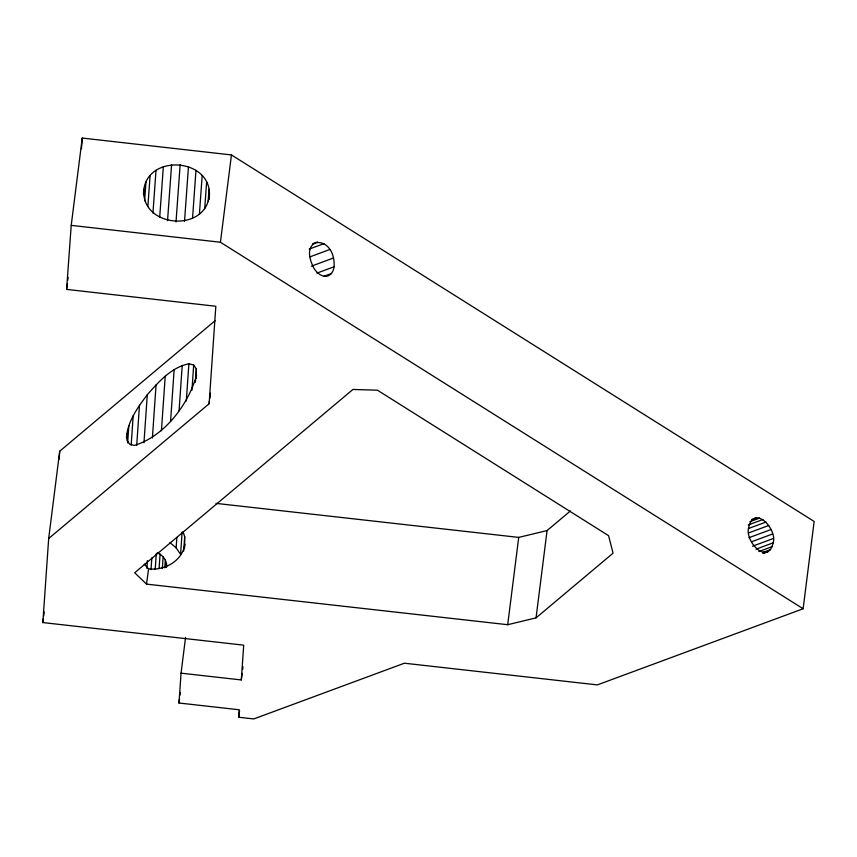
<?xml version="1.0" encoding="UTF-8"?>
<svg xmlns="http://www.w3.org/2000/svg" width="857" height="857" viewBox="0 0 857 857"><rect width="100%" height="100%" fill="white"/><g stroke="black" fill="none" stroke-linecap="round" stroke-linejoin="round"><path stroke-width="1.29" d="M334.101 266.763C335.826 233.65 296.233 234.775 314.176 268.691A17.911 11.334 69.7 0 0 326.335 276.34C331.038 275.75 333.566 271.069 334.101 266.763L316.961 273.104M773.196 542.824C777.46 529.101 754.16 504.066 748.697 527.419C744.422 541.142 767.722 566.177 773.196 542.824L756.056 549.166M185.562 637.458L181.052 673.173L241.31 679.944L243.72 645.15L42.85 622.568L48.678 538.517L59.711 451.211L215.043 320.743M59.154 459.223L59.711 451.211M126.45 437.938C127.511 421.494 137.752 407.461 147.286 394.702C158.716 381.943 171.271 367.246 188.883 363.797L193.693 365.018L196.317 368.928L196.392 377.926M127.639 442.876L128.839 425.597M131.164 445.201L133.189 415.827M136.713 445.308L139.487 405.286M143.965 442.78L147.286 394.702M152.385 438.013L156.07 384.793M146.879 568.405L147.425 560.553M151.014 569.701L151.828 557.928M155.203 569.337L156.285 553.633M159.081 568.555L160.077 554.158L157.302 552.786M170.564 421.494L174.153 369.603M162.316 568.523L163.13 556.75L160.077 554.158M164.769 567.784L165.315 559.932L163.13 556.75M166.226 567.409L166.494 563.477L165.315 559.932M179.081 410.599L182.22 365.371M182.123 532.101L180.581 554.34L176.135 547.88L176.853 537.414M186.301 401.044L188.883 363.797M191.936 390.289L193.693 365.018M183.698 551.083L184.694 536.686L183.098 531.886M195.396 382.233L196.317 368.928M184.609 548.084L184.694 536.686M48.678 538.517L209.119 403.754L215.825 306.26L66.61 289.387L71.217 225.37L82.251 138.063L231.454 154.935L814.15 521.452L803.127 608.749L597.372 684.893L404.386 663.211L253.801 718.937L238.739 717.245L239.253 709.778L178.984 703.008L181.052 673.173M161.416 430.814L165.23 376.234M81.479 148.732L82.251 138.063M143.537 194.646C142.862 151.828 215.793 157.045 209.012 199.36M144.619 200.774L145.958 182.091M147.875 206.301L150.093 175.621M152.942 213.018L156.017 170.329M159.702 217.271L163.344 166.59M167.544 220.667L171.582 164.64M176.017 221.984L180.152 164.63M184.534 221.245L188.476 166.558M192.536 218.299L195.985 170.275M199.392 214.239L202.177 175.556M204.705 208.69L206.623 182.016M208.155 201.234L209.022 189.226M66.61 289.387L67.275 284.096M67.778 280.132L68.11 277.486M42.85 622.568L43.353 618.604M43.686 615.958L44.189 611.994M803.127 608.749L220.431 242.242L231.454 154.935M209.119 403.754L209.451 401.108M209.794 398.462L210.458 393.17M178.984 703.008L179.488 699.044M179.991 695.07L180.324 692.424M241.31 679.944L242.145 673.334M242.649 669.36L242.981 666.714M238.739 717.245L239.574 710.624M507.698 624.71L536.053 617.865L613.076 553.172L608.566 535.657L377.423 390.192L352.934 389.453L134.699 572.765L146.536 584.12L507.698 624.71L518.721 537.403L547.077 530.569L570.387 510.986M536.053 617.865L547.077 530.569M146.536 584.12L148.561 568.855L144.244 564.142M196.574 375.27C188.219 404.686 164.469 436.299 134.42 445.415L129.611 444.205L126.986 440.284L126.718 433.942M209.204 196.692C203.859 233.468 140.312 226.709 143.922 189.311M184.876 544.163C182.477 560.949 164.501 570.858 148.561 568.855M312.666 243.709L317.561 241.899M309.216 249.087L323.903 243.656M310.127 256.8L329.72 249.548M311.412 266.163L333.448 258.011M324.15 276.2L331.498 273.479M751.632 519.578L756.527 517.767M749.886 521.688L759.677 518.067M748.225 524.966L762.912 519.524M748.879 528.394L766.019 522.052M749.189 532.722L768.772 525.47M748.964 537.693L771 529.54M751.728 541.699L772.543 533.997M752.478 546.23L773.282 538.528M758.799 551.576L772.264 546.595M763.223 552.304L770.572 549.594M762.912 553.386L765.365 552.476M763.319 553.408L768.215 551.597M215.985 503.38L518.721 537.403M71.217 225.37L220.431 242.242M169.943 542.61L176.135 547.88M166.494 563.477L166.59 567.152"/></g></svg>
